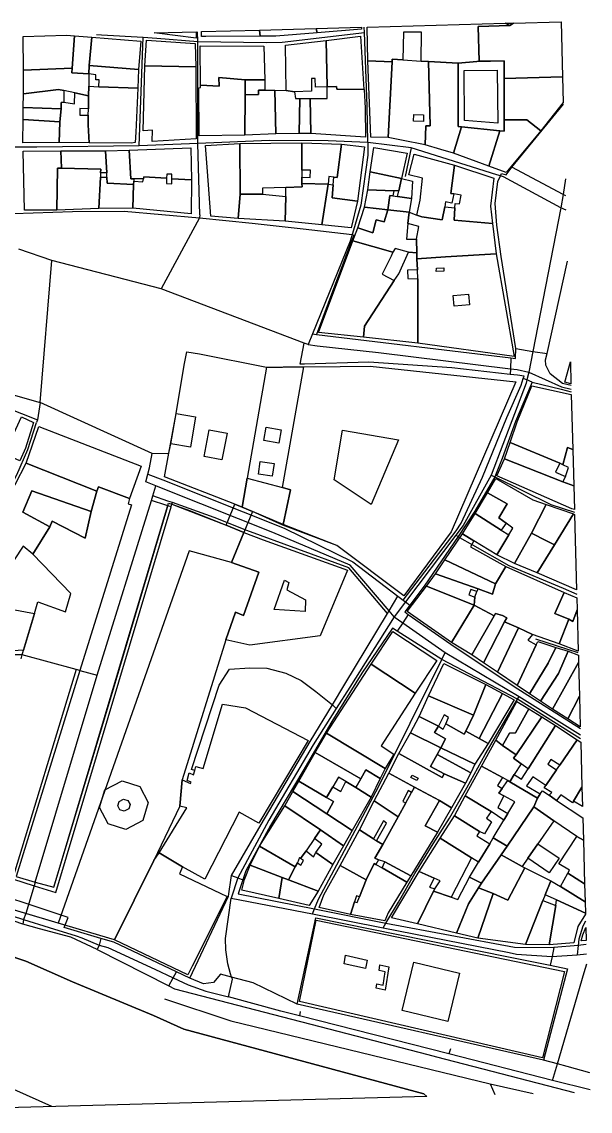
# Model space of a CAD drawing. Header units: millimetres. Extents: x 0 to 501, y 0 to 393.
# Drawn here: x 298.6 to 500.5, y 6.5 to 393.4 of the extents above; entities that cross this region are included whole.
import ezdxf

# ---------------------------------------------------------------- set-up
doc = ezdxf.new("R2010")
doc.units = ezdxf.units.MM

msp = doc.modelspace()

# ---------------------------------------------------------------- linework, layer by layer
at = {"layer": 'buildings'}
for points in [[(383.0726, 390.4723), (403.2099, 391.0208), (403.514, 389.4881), (388.8432, 388.2684), (383.2335, 388.2459), (383.0726, 390.4723)], [(403.2099, 391.0208), (419.2431, 391.4575), (419.2495, 390.7835), (403.514, 389.4881), (403.2099, 391.0208)], [(421.246, 391.512), (470.3034, 392.8482), (471.9159, 392.0146), (460.7432, 391.7472), (461.0671, 379.3745), (460.1918, 379.2854), (453.5998, 378.6491), (443.0848, 379.2661), (440.4744, 379.4278), (440.6319, 389.7455), (434.1593, 389.6808), (433.9818, 379.8471), (430.208, 380.0889), (430.1525, 379.1557), (421.4733, 379.5433), (421.246, 391.512)], [(473.2898, 392.9295), (490.1708, 393.3893), (490.7046, 373.814), (469.9088, 373.2711), (469.9194, 379.5693), (461.0671, 379.3745), (460.7432, 391.7472), (471.9159, 392.0146), (473.2898, 392.9295)], [(470.3034, 392.8482), (473.2898, 392.9295), (471.9159, 392.0146), (470.3034, 392.8482)], [(299.1441, 388.1864), (314.4702, 388.6039), (317.3509, 388.4069), (316.5231, 376.9158), (299.2656, 376.222), (299.1441, 388.1864)], [(316.4048, 375.3102), (316.5231, 376.9158), (317.3509, 388.4069), (323.44, 387.93), (322.6003, 377.864), (322.4591, 374.8696), (316.4048, 375.3102)], [(322.6003, 377.864), (323.44, 387.93), (340.9177, 386.4871), (340.078, 376.421), (322.6003, 377.864)], [(345.6769, 389.4538), (360.5524, 389.859), (360.5961, 387.5264), (345.6769, 389.4538)], [(362.4424, 389.9104), (383.0726, 390.4723), (383.2335, 388.2459), (363.94, 388.1952), (362.4615, 388.1922), (362.4424, 389.9104)], [(407.0969, 370.2448), (406.7549, 386.7536), (418.947, 388.2599), (420.0509, 369.3123), (410.5149, 369.4343), (410.3673, 370.3899), (407.0969, 370.2448)], [(342.3564, 377.7874), (342.9121, 386.8768), (360.2491, 385.6444), (360.4411, 377.358), (342.3564, 377.7874)], [(362.1247, 370.8264), (361.9177, 384.8607), (384.612, 384.7339), (384.9251, 372.7522), (377.9317, 372.7199), (368.598, 373.5928), (368.6802, 370.5765), (362.1247, 370.8264)], [(392.521, 369.009), (392.2389, 385.0536), (406.7549, 386.7536), (407.0969, 370.2448), (402.9003, 370.1491), (402.8365, 373.2311), (401.4873, 373.1943), (401.5761, 368.6969), (395.5237, 368.5692), (392.521, 369.009)], [(421.4733, 379.5433), (430.1525, 379.1557), (428.7109, 352.2943), (422.5837, 352.4347), (421.4733, 379.5433)], [(428.7109, 352.2943), (430.1525, 379.1557), (430.208, 380.0889), (433.9818, 379.8471), (440.4744, 379.4278), (443.0848, 379.2661), (443.6857, 356.4851), (442.1888, 356.4163), (441.948, 349.646), (433.5369, 351.3452), (428.7109, 352.2943)], [(441.948, 349.646), (442.1888, 356.4163), (443.6857, 356.4851), (443.0848, 379.2661), (453.5998, 378.6491), (453.5639, 356.1955), (454.796, 356.0707), (451.9391, 346.7043), (447.4589, 348.0914), (441.948, 349.646)], [(453.5639, 356.1955), (453.5998, 378.6491), (460.1918, 379.2854), (469.9194, 379.5693), (469.9088, 373.2711), (469.9039, 358.5975), (469.8991, 354.5633), (468.4641, 354.7012), (454.796, 356.0707), (453.5639, 356.1955)], [(299.1703, 367.8253), (299.2656, 376.222), (316.5231, 376.9158), (316.4048, 375.3102), (322.4591, 374.8696), (322.4639, 370.4816), (322.3336, 367.0869), (317.4444, 368.1276), (313.5265, 368.9524), (311.6588, 369.3581), (299.1703, 367.8253)], [(322.4591, 374.8696), (322.6003, 377.864), (340.078, 376.421), (339.7862, 369.7891), (326.0053, 370.3452), (326.059, 372.8342), (324.8649, 372.8016), (324.9049, 374.5542), (322.4591, 374.8696)], [(341.737, 354.6844), (342.3564, 377.7874), (360.4411, 377.358), (360.524, 351.7772), (344.9391, 350.896), (345.0127, 354.8855), (341.737, 354.6844)], [(455.9227, 358.328), (455.6957, 376.0604), (467.4924, 376.2237), (467.7371, 357.3459), (455.9227, 358.328)], [(361.6141, 352.897), (361.4794, 369.9797), (362.1193, 370.0344), (362.1247, 370.8264), (368.6802, 370.5765), (368.598, 373.5928), (377.9317, 372.7199), (377.9529, 367.4847), (377.8034, 353.1519), (361.6141, 352.897)], [(377.9529, 367.4847), (377.9317, 372.7199), (384.9251, 372.7522), (384.9438, 369.0913), (382.6554, 369.0848), (382.6578, 367.5104), (377.9529, 367.4847)], [(490.7046, 373.814), (490.9517, 364.7565), (482.9472, 354.6397), (477.9925, 358.5758), (469.9039, 358.5975), (469.9088, 373.2711), (490.7046, 373.814)], [(299.0863, 362.9785), (299.1703, 367.8253), (311.6588, 369.3581), (313.5265, 368.9524), (313.5091, 364.8807), (312.5475, 364.7427), (312.6088, 362.4898), (299.0863, 362.9785)], [(311.8621, 350.4978), (312.0735, 357.8542), (312.6088, 362.4898), (312.5475, 364.7427), (313.5091, 364.8807), (317.3076, 364.2295), (317.4444, 368.1276), (322.3336, 367.0869), (322.2553, 362.529), (319.1894, 362.5573), (319.2746, 360.1746), (322.2222, 360.2735), (322.1629, 356.7503), (322.5925, 350.3989), (311.8621, 350.4978)], [(322.1629, 356.7503), (322.2222, 360.2735), (322.2553, 362.529), (322.3336, 367.0869), (322.4639, 370.4816), (326.0053, 370.3452), (339.7862, 369.7891), (339.1444, 354.1945), (338.8541, 350.4786), (337.6169, 350.2959), (322.5925, 350.3989), (322.1629, 356.7503)], [(377.8034, 353.1519), (377.9529, 367.4847), (382.6578, 367.5104), (382.6554, 369.0848), (384.9438, 369.0913), (388.4757, 369.0571), (388.8889, 353.6497), (377.8034, 353.1519)], [(388.8889, 353.6497), (388.4757, 369.0571), (392.521, 369.009), (395.5237, 368.5692), (395.8738, 366.1285), (397.3178, 366.1585), (397.1034, 353.7152), (388.8889, 353.6497)], [(401.2346, 353.7347), (401.0917, 366.1589), (407.1216, 366.1183), (407.0969, 370.2448), (410.3673, 370.3899), (410.5149, 369.4343), (420.0509, 369.3123), (420.2134, 369.2981), (420.5415, 362.711), (420.6615, 352.3637), (401.2346, 353.7347)], [(397.1034, 353.7152), (397.3178, 366.1585), (401.0917, 366.1589), (401.2346, 353.7347), (397.1034, 353.7152)], [(299.0956, 358.6745), (299.0863, 362.9785), (312.6088, 362.4898), (312.0735, 357.8542), (299.0956, 358.6745)], [(437.7555, 358.0656), (437.8517, 360.4812), (441.359, 360.3532), (441.2696, 357.9378), (437.7555, 358.0656)], [(298.9907, 350.38), (299.0956, 358.6745), (312.0735, 357.8542), (311.8621, 350.4978), (298.9907, 350.38)], [(451.9391, 346.7043), (454.796, 356.0707), (468.4641, 354.7012), (464.5549, 342.0826), (451.9391, 346.7043)], [(464.5549, 342.0826), (468.4641, 354.7012), (469.8991, 354.5633), (469.9039, 358.5975), (477.9925, 358.5758), (482.9472, 354.6397), (470.711, 339.8934), (464.5549, 342.0826)], [(336.7184, 347.8398), (358.6103, 348.6693), (358.8406, 337.2443), (351.9043, 337.5956), (351.9388, 339.3014), (350.0816, 339.3254), (350.0534, 337.8805), (341.9474, 338.2932), (341.8038, 337.6185), (338.4549, 337.6297), (337.334, 337.6364), (336.7184, 347.8398)], [(363.8673, 349.4927), (376.1018, 350.1894), (376.1556, 332.117), (375.4316, 323.5075), (365.7794, 324.4183), (364.606, 340.2243), (363.8673, 349.4927)], [(376.1556, 332.117), (376.1018, 350.1894), (398.1454, 350.4083), (398.0868, 340.671), (398.0736, 338.1832), (398.1415, 335.9398), (398.16, 334.7664), (392.4204, 334.554), (384.0618, 334.3262), (384.1617, 332.1489), (376.1556, 332.117)], [(398.0736, 338.1832), (400.9998, 338.0766), (401.1256, 340.6421), (398.0868, 340.671), (398.1454, 350.4083), (412.1255, 349.9789), (410.6125, 338.1151), (409.5104, 338.1782), (407.6862, 338.4732), (407.4358, 335.7739), (398.1415, 335.9398), (398.0736, 338.1832)], [(408.8531, 330.8375), (409.2734, 335.4793), (409.5104, 338.1782), (410.6125, 338.1151), (412.1255, 349.9789), (420.3274, 349.0193), (417.8362, 329.7036), (408.8531, 330.8375)], [(422.3341, 340.0464), (423.6105, 348.6989), (435.5258, 346.7412), (433.4568, 337.6944), (422.3341, 340.0464)], [(299.5331, 326.5074), (299.1249, 347.4397), (312.5357, 347.5815), (312.6844, 341.3808), (311.3549, 341.3632), (311.1061, 326.4594), (299.5331, 326.5074)], [(312.6844, 341.3808), (312.5357, 347.5815), (328.3808, 347.5846), (328.7968, 339.7515), (326.6312, 339.6925), (326.6401, 341.0995), (312.6844, 341.3808)], [(328.3808, 347.5846), (336.7184, 347.8398), (337.334, 337.6364), (338.4549, 337.6297), (338.4235, 336.7997), (338.2401, 335.6022), (328.9499, 336.113), (328.8781, 338.2538), (328.7968, 339.7515), (328.3808, 347.5846)], [(436.0803, 339.033), (437.9319, 346.3969), (452.2905, 342.4842), (451.0587, 332.4447), (452.1097, 332.2777), (451.3617, 329.0059), (449.074, 329.4652), (448.9211, 327.6443), (447.9648, 323.0998), (440.6809, 324.0657), (438.9618, 324.7176), (440.1077, 329.9847), (440.9728, 337.8714), (436.0803, 339.033)], [(311.1061, 326.4594), (311.3549, 341.3632), (312.6844, 341.3808), (326.6401, 341.0995), (326.6312, 339.6925), (326.6248, 338.1924), (325.9412, 327.1058), (311.1061, 326.4594)], [(451.0587, 332.4447), (452.2905, 342.4842), (466.2578, 337.8155), (465.1159, 327.9462), (465.7858, 321.7038), (452.1674, 322.9815), (452.4419, 327.2745), (452.5487, 328.8053), (454.0759, 328.7538), (454.7267, 331.8739), (452.1097, 332.2777), (451.0587, 332.4447)], [(325.9412, 327.1058), (326.6248, 338.1924), (328.8781, 338.2538), (328.9499, 336.113), (338.2401, 335.6022), (338.0296, 327.2209), (325.9412, 327.1058)], [(338.0296, 327.2209), (338.2401, 335.6022), (338.4235, 336.7997), (341.5626, 336.5591), (341.8038, 337.6185), (341.9474, 338.2932), (350.0534, 337.8805), (350.0052, 335.9321), (351.8633, 335.8802), (351.9043, 337.5956), (358.8406, 337.2443), (358.7979, 325.1876), (338.0296, 327.2209)], [(421.5287, 333.6799), (422.3341, 340.0464), (433.4568, 337.6944), (432.5496, 333.3282), (430.8133, 333.374), (421.5287, 333.6799)], [(432.0982, 331.3129), (432.5496, 333.3282), (433.4568, 337.6944), (437.4515, 336.7785), (437.0648, 330.6564), (432.0982, 331.3129)], [(392.1848, 322.6412), (392.406, 331.3674), (392.4204, 334.554), (398.16, 334.7664), (398.1415, 335.9398), (407.4358, 335.7739), (405.2105, 321.31), (392.1848, 322.6412)], [(405.2105, 321.31), (407.4358, 335.7739), (409.2734, 335.4793), (408.8531, 330.8375), (417.8362, 329.7036), (415.5964, 320.2329), (405.2105, 321.31)], [(420.2992, 327.5161), (421.5287, 333.6799), (430.8133, 333.374), (430.4313, 331.5376), (429.353, 331.7132), (428.6429, 326.5604), (420.2992, 327.5161)], [(375.4316, 323.5075), (376.1556, 332.117), (384.1617, 332.1489), (392.406, 331.3674), (392.1848, 322.6412), (375.4316, 323.5075)], [(428.6429, 326.5604), (429.353, 331.7132), (430.4313, 331.5376), (432.0982, 331.3129), (437.0648, 330.6564), (436.2056, 325.7697), (428.6429, 326.5604)], [(416.222, 315.6104), (418.0133, 320.2336), (423.3422, 318.4224), (424.5113, 323.0845), (427.3474, 322.3234), (428.6429, 326.5604), (436.2056, 325.7697), (435.6861, 321.7961), (435.2989, 316.1863), (438.844, 316.1619), (438.9088, 311.3098), (435.9647, 311.5742), (431.2588, 312.8247), (430.4275, 311.6189), (416.222, 315.6104)], [(418.0133, 320.2336), (420.2992, 327.5161), (428.6429, 326.5604), (427.3474, 322.3234), (424.5113, 323.0845), (423.3422, 318.4224), (418.0133, 320.2336)], [(435.6861, 321.7961), (436.2056, 325.7697), (438.9618, 324.7176), (440.6809, 324.0657), (447.9648, 323.0998), (448.9211, 327.6443), (452.4419, 327.2745), (452.1674, 322.9815), (465.7858, 321.7038), (467.1234, 311.0263), (449.0676, 309.8912), (438.9381, 309.2423), (438.9088, 311.3098), (438.844, 316.1619), (439.6044, 320.7104), (435.6861, 321.7961)], [(403.9985, 283.0515), (416.222, 315.6104), (430.4275, 311.6189), (429.7779, 310.1851), (426.6241, 303.7825), (430.939, 301.5245), (420.3703, 285.2866), (419.9919, 281.3354), (403.9985, 283.0515)], [(419.9919, 281.3354), (420.3703, 285.2866), (430.939, 301.5245), (432.5029, 303.8403), (435.9647, 311.5742), (438.9088, 311.3098), (438.9381, 309.2423), (439.1402, 305.2976), (435.5979, 305.2197), (435.6801, 302.2034), (439.3025, 302.0693), (439.2362, 279.2421), (419.9919, 281.3354)], [(439.2362, 279.2421), (439.3025, 302.0693), (439.1402, 305.2976), (438.9381, 309.2423), (449.0676, 309.8912), (467.1234, 311.0263), (473.4462, 274.5012), (439.2362, 279.2421)], [(445.8341, 304.6789), (445.894, 305.9476), (448.5251, 306.0194), (448.4981, 304.7795), (445.8341, 304.6789)], [(451.8577, 296.2068), (457.3333, 296.6915), (457.6657, 292.9181), (452.1831, 292.4425), (451.8577, 296.2068)], [(349.3257, 231.7929), (350.8245, 240.2186), (353.4256, 254.2734), (356.3124, 271.4664), (357.2048, 276.1303), (361.7136, 275.4241), (385.5861, 270.727), (389.5409, 270.7789), (391.2242, 270.7932), (391.5591, 270.7967), (398.8209, 270.8921), (411.7539, 270.9838), (422.4122, 271.0601), (474.0972, 265.482), (451.1007, 212.3008), (434.2759, 189.5291), (410.5558, 207.4502), (391.3674, 214.6691), (380.623, 219.4817), (376.8811, 221.0287), (374.3208, 222.0769), (349.3257, 231.7929)], [(349.3257, 231.7929), (350.8245, 240.2186), (351.5647, 243.5274), (353.4256, 254.2734), (356.3124, 271.4664), (357.2048, 276.1303), (361.7136, 275.4241), (385.5861, 270.727), (378.6866, 231.326), (376.8811, 221.0287), (374.3208, 222.0769), (349.3257, 231.7929)], [(391.402, 214.8844), (394.0437, 227.1982), (391.2146, 227.9502), (398.8209, 270.8921), (411.7539, 270.9838), (422.4122, 271.0601), (474.0982, 265.4833), (451.1023, 212.3047), (434.2765, 189.5382), (410.5558, 207.4502), (391.402, 214.8844)], [(493.4653, 272.5878), (493.6775, 264.8082), (491.5594, 265.362), (493.4653, 272.5878)], [(493.7797, 261.061), (494.3137, 241.478), (492.3995, 242.2335), (490.7396, 236.0114), (489.6686, 236.6623), (472.057, 243.9892), (474.5435, 251.3425), (479.8063, 264.0912), (493.7797, 261.061)], [(292.4801, 239.9425), (298.5371, 253.0387), (302.8026, 251.1053), (299.8973, 242.0172), (297.8825, 237.4158), (292.4801, 239.9425)], [(351.5647, 243.5274), (353.4256, 254.2734), (360.3444, 253.0831), (358.4838, 242.3278), (351.5647, 243.5274)], [(300.1166, 236.6941), (304.6302, 249.6924), (341.0276, 235.5356), (336.8495, 224.1023), (325.8938, 228.2477), (325.253, 226.7396), (300.1166, 236.6941)], [(363.4155, 238.9872), (365.2102, 248.4457), (371.5078, 247.2572), (369.7132, 237.7986), (363.4155, 238.9872)], [(384.5685, 244.6505), (385.4113, 249.3969), (390.7228, 248.4703), (389.8865, 243.7334), (384.5685, 244.6505)], [(409.5623, 230.7702), (412.5795, 248.3767), (432.3677, 244.91), (422.7395, 221.9061), (409.5623, 230.7702)], [(470.0214, 238.1761), (472.057, 243.9892), (489.6686, 236.6623), (488.1376, 233.3877), (491.7166, 231.8736), (490.8216, 230.0324), (470.0214, 238.1761)], [(494.3137, 241.478), (494.6667, 228.5377), (490.8216, 230.0324), (491.7166, 231.8736), (492.8099, 235.1082), (490.7396, 236.0114), (492.3995, 242.2335), (494.3137, 241.478)], [(260.6704, 177.8763), (279.3957, 205.255), (289.8124, 219.1594), (296.2607, 229.0428), (300.1166, 236.6941), (325.253, 226.7396), (323.2431, 219.4832), (302.2292, 226.8017), (298.9847, 219.2602), (308.5245, 214.0513), (302.4847, 204.2908), (299.1265, 207.1154), (286.4666, 188.0724), (294.8338, 184.7694), (303.1106, 183.2993), (299.1874, 170.1866), (289.6293, 169.6188), (283.2197, 170.7019), (277.5698, 171.6567), (272.1824, 172.8888), (260.6704, 177.8763)], [(382.6782, 232.7578), (383.3322, 237.2475), (388.2461, 236.5429), (387.5991, 232.0441), (382.6782, 232.7578)], [(494.6667, 228.5377), (494.8949, 220.1701), (493.9733, 220.42), (467.3179, 232.0933), (470.0214, 238.1761), (490.8216, 230.0324), (494.6667, 228.5377)], [(376.8811, 221.0287), (378.6866, 231.326), (391.2146, 227.9502), (394.0437, 227.1982), (391.402, 214.8844), (380.623, 219.4817), (376.8811, 221.0287)], [(464.0919, 226.108), (466.9382, 231.1606), (480.1605, 223.6208), (484.8435, 221.9784), (479.6269, 211.7464), (473.6399, 201.0462), (467.3114, 204.1064), (471.5874, 211.2011), (472.9959, 213.522), (470.6108, 215.3203), (468.0329, 217.2623), (471.0312, 222.1886), (464.0919, 226.108)], [(298.3638, 167.2109), (298.6985, 168.5523), (299.1874, 170.1866), (303.1106, 183.2993), (304.3477, 187.4509), (314.1206, 183.8508), (316.0969, 190.3609), (302.4847, 204.2908), (308.5245, 214.0513), (309.4005, 216.0968), (321.1305, 210.044), (323.2431, 219.4832), (325.253, 226.7396), (325.8938, 228.2477), (336.8495, 224.1023), (336.3605, 222.2256), (337.5993, 221.8588), (319.2306, 163.0653), (296.6025, 89.8551), (303.3759, 87.8129), (309.9447, 86.0913), (330.4241, 154.1563), (350.0951, 220.159), (350.7753, 222.4507), (351.9616, 222.0266), (358.5401, 219.6997), (371.2227, 214.6139), (377.5115, 212.0183), (373.0555, 201.3692), (382.7701, 197.9261), (377.3913, 182.4912), (374.4831, 183.6696), (371.1451, 173.8616), (355.5544, 124.1247), (354.7474, 114.8422), (345.4768, 95.5467), (331.6063, 67.4058), (311.5896, 73.2981), (299.9991, 76.6996), (280.7295, 82.426)], [(298.9847, 219.2602), (302.2292, 226.8017), (323.2431, 219.4832), (321.1305, 210.044), (309.4005, 216.0968), (308.5245, 214.0513), (298.9847, 219.2602)], [(459.6816, 218.7395), (464.0919, 226.108), (471.0312, 222.1886), (468.0329, 217.2623), (470.6108, 215.3203), (468.915, 212.889), (459.6816, 218.7395)], [(296.6025, 89.8551), (303.3759, 87.8129), (309.9447, 86.0913), (350.7753, 222.4507), (351.9616, 222.0266), (371.2227, 214.6139), (374.3208, 222.0769), (376.8811, 221.0287), (380.623, 219.4817), (377.5115, 212.0183), (373.0555, 201.3692), (358.0102, 205.4497), (311.5896, 73.2981), (280.7295, 82.426)], [(371.2227, 214.6139), (374.3208, 222.0769), (376.8811, 221.0287), (380.623, 219.4817), (377.5141, 212.0215), (371.2227, 214.6139)], [(479.6269, 211.7464), (484.8435, 221.9784), (494.5226, 218.5996), (487.7804, 207.6179), (485.001, 209.0235), (479.6269, 211.7464)], [(455.1511, 211.5727), (459.6816, 218.7395), (468.915, 212.889), (471.5874, 211.2011), (467.3114, 204.1064), (459.2369, 209.0809), (455.1511, 211.5727)], [(494.9417, 218.4531), (495.6711, 191.7057), (481.6716, 197.6691), (487.7804, 207.6179), (494.5226, 218.5996), (494.9417, 218.4531)], [(371.1451, 173.8616), (374.4831, 183.6696), (377.3913, 182.4912), (382.7701, 197.9261), (373.0555, 201.3692), (377.5141, 212.0215), (384.3737, 209.4383), (414.2713, 198.7009), (404.5794, 175.3039), (379.6742, 172.0537), (371.1451, 173.8616)], [(448.9091, 202.3004), (455.1511, 211.5727), (459.2369, 209.0809), (458.0069, 206.9244), (470.5292, 199.9925), (466.9323, 193.7455), (448.9091, 202.3004)], [(473.6399, 201.0462), (479.6269, 211.7464), (485.001, 209.0235), (487.7804, 207.6179), (481.6716, 197.6691), (473.6399, 201.0462)], [(445.5592, 197.3924), (448.9091, 202.3004), (466.9323, 193.7455), (465.7614, 190.1361), (460.7402, 192.0488), (445.5592, 197.3924)], [(442.3722, 192.9454), (445.5592, 197.3924), (460.7402, 192.0488), (460.2689, 191.0111), (458.1415, 191.7823), (457.4441, 189.872), (459.5581, 189.1005), (459.287, 186.1677), (442.3722, 192.9454)], [(459.287, 186.1677), (459.5581, 189.1005), (460.2689, 191.0111), (460.7402, 192.0488), (465.7614, 190.1361), (466.9323, 193.7455), (470.5292, 199.9925), (491.2526, 190.7101), (487.9843, 183.3075), (492.8808, 181.261), (489.4612, 172.4755), (480.0656, 175.8527), (474.9915, 178.2205), (470.1266, 180.3424), (470.9258, 181.7337), (469.4173, 182.5869), (466.8945, 183.2448), (466.4049, 182.3837), (459.287, 186.1677)], [(388.2677, 184.7254), (391.9832, 195.0468), (393.482, 194.3051), (392.7575, 191.6581), (399.3563, 188.0928), (399.2385, 183.9903), (388.2677, 184.7254)], [(435.5429, 183.9179), (442.3722, 192.9454), (459.287, 186.1677), (451.2896, 172.9346), (435.5429, 183.9179)], [(495.75, 188.8158), (495.8668, 184.5328), (494.3202, 180.4711), (492.8808, 181.261), (487.9843, 183.3075), (491.2526, 190.7101), (495.75, 188.8158)], [(451.2896, 172.9346), (459.287, 186.1677), (466.4049, 182.3837), (458.4647, 168.5372), (451.2896, 172.9346)], [(458.4647, 168.5372), (466.4049, 182.3837), (466.8945, 183.2448), (469.4173, 182.5869), (470.9258, 181.7337), (470.1266, 180.3424), (462.6592, 165.7448), (458.4647, 168.5372)], [(495.8668, 184.5328), (496.2672, 169.849), (489.4612, 172.4755), (492.8808, 181.261), (494.3202, 180.4711), (495.8668, 184.5328)], [(462.6592, 165.7448), (470.1266, 180.3424), (474.9915, 178.2205), (467.5366, 162.4214), (462.6592, 165.7448)], [(467.5366, 162.4214), (474.9915, 178.2205), (480.0656, 175.8527), (478.4071, 173.7858), (481.3013, 172.1319), (474.5128, 157.646), (467.5366, 162.4214)], [(422.6562, 165.2784), (430.3803, 176.9016), (446.0895, 166.5508), (438.3657, 154.9182), (422.6562, 165.2784)], [(474.5128, 157.646), (481.3013, 172.1319), (481.8757, 173.3494), (488.3156, 171.1586), (485.6363, 165.6727), (478.9133, 154.7288), (474.5128, 157.646)], [(478.9133, 154.7288), (485.6363, 165.6727), (488.3156, 171.1586), (492.6649, 169.8704), (489.2088, 161.9224), (482.8739, 152.0978), (478.9133, 154.7288)], [(496.3058, 168.433), (496.3771, 165.8217), (487.0954, 149.3062), (482.8739, 152.0978), (489.2088, 161.9224), (492.6649, 169.8704), (496.3058, 168.433)], [(406.8299, 140.7919), (422.6562, 165.2784), (438.3657, 154.9182), (426.2275, 136.3084), (430.7055, 133.2722), (427.7044, 128.1968), (406.8299, 140.7919)], [(443.0894, 154.0129), (448.5811, 165.5473), (463.4369, 158.0241), (459.0208, 147.1525), (443.0894, 154.0129)], [(496.3771, 165.8217), (496.7026, 153.8845), (492.5088, 145.8856), (487.0954, 149.3062), (496.3771, 165.8217)], [(456.3051, 141.5165), (459.0208, 147.1525), (463.4369, 158.0241), (469.3647, 154.8038), (461.0905, 138.8427), (456.3051, 141.5165)], [(461.0905, 138.8427), (469.3647, 154.8038), (473.5085, 152.6343), (464.2854, 137.0572), (461.0905, 138.8427)], [(347.4147, 98.2641), (357.1867, 114.2751), (354.7474, 114.8422), (355.5544, 124.1247), (358.5781, 122.9215), (358.7349, 123.3636), (357.3266, 124.0053), (358.0711, 126.6622), (359.6094, 125.9588), (360.0405, 127.4798), (360.4467, 128.9256), (363.0996, 128.1967), (369.868, 151.1133), (378.1132, 149.8101), (400.2921, 138.1541), (382.8228, 108.797), (375.8295, 112.7149), (363.5958, 88.932), (355.7328, 93.3015), (347.4147, 98.2641)], [(439.7392, 146.6361), (443.0894, 154.0129), (459.0208, 147.1525), (456.3051, 141.5165), (455.7688, 140.3839), (449.1867, 144.0801), (450.2047, 146.3624), (448.6668, 147.2987), (446.6166, 143.2554), (439.7392, 146.6361)], [(466.9475, 138.2198), (474.5057, 151.9627), (478.7689, 149.3772), (473.9443, 140.8608), (471.788, 140.7089), (469.3149, 136.3279), (466.9475, 138.2198)], [(496.7026, 153.8845), (496.9982, 143.0457), (492.5088, 145.8856), (496.7026, 153.8845)], [(469.3149, 136.3279), (471.788, 140.7089), (473.9443, 140.8608), (478.7689, 149.3772), (483.307, 146.6129), (474.1892, 133.1162), (469.3149, 136.3279)], [(436.6498, 140.8408), (439.7392, 146.6361), (446.6166, 143.2554), (445.1668, 140.9613), (449.1172, 138.7026), (447.4941, 135.5839), (436.6498, 140.8408)], [(445.1668, 140.9613), (446.6166, 143.2554), (448.2652, 142.2196), (449.1867, 144.0801), (455.7688, 140.3839), (456.3051, 141.5165), (461.0905, 138.8427), (464.2854, 137.0572), (459.5899, 129.7462), (447.4941, 135.5839), (449.1172, 138.7026), (445.1668, 140.9613)], [(471.967, 123.4969), (473.4751, 126.128), (476.1157, 124.3647), (478.4457, 128.0524), (488.1671, 143.4288), (495.8526, 138.3932), (489.7044, 129.3935), (486.4959, 131.4302), (485.4739, 129.7905), (488.5552, 127.7131), (484.7765, 122.1879), (480.0961, 125.2186), (477.9213, 122.0289), (482.7363, 119.2628), (481.8087, 117.6258), (471.967, 123.4969)], [(473.3197, 131.8255), (474.1892, 133.1162), (483.307, 146.6129), (488.1671, 143.4288), (478.4457, 128.0524), (475.9794, 129.8577), (473.3197, 131.8255)], [(402.8791, 133.9018), (406.8299, 140.7919), (427.7044, 128.1968), (425.9438, 124.6737), (420.791, 127.7009), (419.0409, 124.5321), (402.8791, 133.9018)], [(432.5352, 133.5177), (436.6498, 140.8408), (447.4941, 135.5839), (446.1424, 133.162), (443.7407, 128.8855), (448.5845, 126.2972), (447.9786, 124.995), (432.5352, 133.5177)], [(446.1424, 133.162), (447.4941, 135.5839), (459.5899, 129.7462), (458.0665, 126.6861), (446.1424, 133.162)], [(461.9043, 129.0547), (466.9475, 138.2198), (469.3149, 136.3279), (474.1892, 133.1162), (473.3197, 131.8255), (475.9794, 129.8577), (473.4751, 126.128), (471.967, 123.4969), (471.2672, 123.9064), (469.3205, 124.9806), (461.9043, 129.0547)], [(497.1482, 137.5463), (497.5849, 121.5354), (494.5841, 116.5767), (494.282, 116.0188), (490.101, 118.8115), (488.5276, 116.8401), (485.9921, 118.7088), (486.836, 119.7007), (484.1989, 121.3337), (484.7765, 122.1879), (488.5552, 127.7131), (489.7044, 129.3935), (495.8526, 138.3932), (497.1482, 137.5463)], [(397.0333, 123.7087), (402.8791, 133.9018), (419.0409, 124.5321), (417.2334, 121.4923), (413.7723, 123.6339), (411.1377, 125.1738), (409.0727, 121.6704), (406.8927, 117.931), (397.0333, 123.7087)], [(428.9448, 126.535), (432.5352, 133.5177), (447.9786, 124.995), (448.5845, 126.2972), (456.2168, 122.965), (451.2688, 114.2683), (447.0046, 116.8911), (438.1329, 121.6055), (428.9448, 126.535)], [(443.7407, 128.8855), (446.1424, 133.162), (458.0665, 126.6861), (456.2168, 122.965), (448.5845, 126.2972), (443.7407, 128.8855)], [(417.2334, 121.4923), (419.0409, 124.5321), (420.791, 127.7009), (425.9438, 124.6737), (422.768, 118.0843), (417.2334, 121.4923)], [(456.0955, 118.4991), (461.9043, 129.0547), (469.3205, 124.9806), (467.5401, 122.1837), (469.2296, 121.1305), (468.0385, 119.5049), (469.814, 118.5192), (467.7543, 114.3265), (471.2944, 112.2616), (469.8152, 109.8083), (465.3069, 112.9648), (456.0955, 118.4991)], [(326.2222, 114.3537), (328.1364, 120.6665), (334.22, 123.8695), (340.4926, 121.8696), (343.5531, 116.093), (341.6392, 109.7709), (335.5626, 106.5588), (329.2898, 108.5679), (326.2222, 114.3537)], [(423.7713, 116.6955), (428.9448, 126.535), (438.1329, 121.6055), (437.0453, 119.6474), (435.8986, 120.3521), (433.9502, 116.5351), (435.0443, 116.0246), (432.2903, 111.0491), (423.7713, 116.6955)], [(436.8526, 124.9805), (437.2823, 125.812), (439.3499, 124.7597), (438.9202, 123.9282), (436.8526, 124.9805)], [(466.1017, 103.6234), (469.8152, 109.8083), (471.2944, 112.2616), (473.7424, 116.3251), (469.814, 118.5192), (468.0385, 119.5049), (469.2296, 121.1305), (471.2672, 123.9064), (471.967, 123.4969), (481.8087, 117.6258), (480.4874, 114.5805), (471.0372, 100.6463), (466.1017, 103.6234)], [(392.006, 114.9446), (394.9319, 120.0552), (406.9351, 112.1653), (415.9619, 106.2159), (412.896, 100.794), (404.7366, 106.3757), (392.006, 114.9446)], [(394.9319, 120.0552), (397.0333, 123.7087), (406.8927, 117.931), (409.3213, 116.5159), (406.9351, 112.1653), (394.9319, 120.0552)], [(406.9351, 112.1653), (409.3213, 116.5159), (406.8927, 117.931), (409.0727, 121.6704), (411.9262, 120.0247), (413.7723, 123.6339), (417.2334, 121.4923), (422.768, 118.0843), (415.9619, 106.2159), (406.9351, 112.1653)], [(424.022, 96.3552), (426.8075, 101.1639), (432.2903, 111.0491), (435.0443, 116.0246), (437.0453, 119.6474), (438.1329, 121.6055), (447.0046, 116.8911), (441.8573, 107.8256), (446.327, 105.5903), (436.7764, 90.1348), (427.5143, 95.053), (425.3348, 95.7482), (424.022, 96.3552)], [(497.8804, 110.7), (498.0978, 102.7273), (495.7909, 104.0138), (487.6514, 109.6053), (480.4874, 114.5805), (481.8087, 117.6258), (482.7363, 119.2628), (483.5802, 120.2547), (485.9921, 118.7088), (488.5276, 116.8401), (497.8804, 110.7)], [(497.5849, 121.5354), (497.7723, 114.6606), (494.5841, 116.5767), (497.5849, 121.5354)], [(332.7204, 114.978), (333.1848, 116.5185), (334.7889, 117.3634), (336.3008, 116.8829), (337.0552, 115.4594), (336.5844, 113.9094), (334.9803, 113.0645), (333.4751, 113.5452), (332.7204, 114.978)], [(418.5293, 106.3977), (423.7713, 116.6955), (432.2903, 111.0491), (426.8075, 101.1639), (424.6571, 102.5307), (428.2183, 108.8512), (427.1155, 109.6782), (423.5718, 103.2092), (418.5293, 106.3977)], [(441.8573, 107.8256), (447.0046, 116.8911), (451.2688, 114.2683), (446.327, 105.5903), (441.8573, 107.8256)], [(452.2782, 111.417), (456.0955, 118.4991), (465.3069, 112.9648), (463.6443, 110.553), (465.4067, 109.3061), (462.9365, 105.065), (461.2145, 105.8192), (452.2782, 111.417)], [(383.099, 100.6433), (392.006, 114.9446), (404.7366, 106.3757), (402.5518, 103.307), (399.637, 99.0258), (397.6662, 96.2796), (397.2255, 96.5937), (396.5199, 94.7391), (395.7574, 93.237), (383.099, 100.6433)], [(468.8804, 97.541), (471.0372, 100.6463), (480.4874, 114.5805), (487.6514, 109.6053), (481.8841, 101.4917), (478.3451, 96.3364), (476.4051, 93.4513), (468.8804, 97.541)], [(447.2297, 103.4349), (452.2782, 111.417), (461.2145, 105.8192), (460.2629, 104.3213), (464.8923, 101.429), (460.7889, 94.9353), (458.4055, 96.4262), (447.2297, 103.4349)], [(402.5518, 103.307), (404.7366, 106.3757), (412.896, 100.794), (409.0533, 94.1491), (403.1185, 98.3661), (405.1982, 101.3295), (402.5518, 103.307)], [(411.6481, 93.8192), (418.5293, 106.3977), (423.5718, 103.2092), (424.6571, 102.5307), (426.8075, 101.1639), (424.022, 96.3552), (425.3348, 95.7482), (424.4267, 94.1396), (423.7481, 94.5124), (420.888, 88.7235), (411.6481, 93.8192)], [(379.6983, 93.88), (383.099, 100.6433), (395.7574, 93.237), (393.4045, 88.6544), (391.0446, 89.5311), (379.6983, 93.88)], [(439.7407, 91.6038), (447.2297, 103.4349), (458.4055, 96.4262), (451.0888, 82.4849), (444.9076, 84.5989), (445.3105, 85.4205), (447.1746, 88.3687), (445.104, 89.2812), (439.7407, 91.6038)], [(457.6258, 89.6132), (460.7889, 94.9353), (464.8923, 101.429), (466.1017, 103.6234), (471.0372, 100.6463), (468.8804, 97.541), (461.89, 87.4842), (457.6258, 89.6132)], [(478.3451, 96.3364), (481.8841, 101.4917), (489.4722, 96.3137), (485.94, 91.1586), (478.3451, 96.3364)], [(498.0978, 102.7273), (498.5186, 87.2993), (492.5877, 91.0045), (493.1991, 92.1019), (489.3636, 94.3543), (495.7909, 104.0138), (498.0978, 102.7273)], [(331.6063, 67.4058), (345.4768, 95.5467), (347.4147, 98.2641), (355.7328, 93.3015), (354.6451, 90.8495), (369.0254, 83.928), (371.5428, 82.7203), (359.1733, 57.9741), (357.5683, 54.9304), (331.6063, 67.4058)], [(393.4045, 88.6544), (395.7574, 93.237), (396.5199, 94.7391), (397.7306, 93.915), (398.6582, 95.552), (397.6662, 96.2796), (399.637, 99.0258), (402.1879, 96.8408), (403.1185, 98.3661), (409.0533, 94.1491), (403.9436, 84.6934), (393.4045, 88.6544)], [(460.8428, 85.7787), (461.89, 87.4842), (468.8804, 97.541), (476.4051, 93.4513), (477.2961, 92.9632), (471.2356, 81.4877), (465.9937, 83.8137), (460.8428, 85.7787)], [(376.7325, 85.0324), (377.6982, 88.7387), (379.6983, 93.88), (391.0446, 89.5311), (389.8643, 82.055), (376.7325, 85.0324)], [(404.2049, 78.8218), (405.9374, 83.3782), (411.6481, 93.8192), (420.888, 88.7235), (418.535, 82.6595), (417.4714, 83.0405), (416.7742, 80.8787), (415.3925, 76.3318), (404.2049, 78.8218)], [(415.3925, 76.3318), (416.7742, 80.8787), (417.748, 80.5698), (418.535, 82.6595), (420.888, 88.7235), (423.7481, 94.5124), (424.4267, 94.1396), (426.5986, 92.9784), (435.3665, 87.8604), (428.7383, 76.9006), (427.5733, 74.0646), (415.3925, 76.3318)], [(426.5986, 92.9784), (427.5143, 95.053), (436.7764, 90.1348), (435.3665, 87.8604), (426.5986, 92.9784)], [(460.5987, 67.987), (465.9937, 83.8137), (471.2356, 81.4877), (477.2961, 92.9632), (486.5026, 88.351), (484.526, 83.3408), (483.7241, 81.3065), (477.5796, 65.7296), (460.5987, 67.987)], [(389.8643, 82.055), (391.0446, 89.5311), (393.4045, 88.6544), (403.9436, 84.6934), (400.7273, 79.5841), (389.8643, 82.055)], [(429.9116, 75.2184), (439.7407, 91.6038), (445.104, 89.2812), (443.4552, 86.1152), (445.3105, 85.4205), (444.9076, 84.5989), (439.1801, 73.0394), (429.9116, 75.2184)], [(439.1801, 73.0394), (444.9076, 84.5989), (451.0888, 82.4849), (453.515, 81.6567), (457.6258, 89.6132), (461.89, 87.4842), (460.8428, 85.7787), (457.3369, 80.1492), (453.0765, 69.7569), (439.1801, 73.0394)], [(498.5186, 87.2993), (498.6941, 80.8612), (489.9153, 86.2547), (492.5877, 91.0045), (498.5186, 87.2993)], [(453.0765, 69.7569), (457.3369, 80.1492), (460.8428, 85.7787), (465.9937, 83.8137), (460.5987, 67.987), (453.0765, 69.7569)], [(498.6941, 80.8612), (498.8049, 76.7985), (488.5183, 81.5305), (484.526, 83.3408), (486.5026, 88.351), (489.9153, 86.2547), (498.6941, 80.8612)], [(477.5796, 65.7296), (483.7241, 81.3065), (488.3552, 79.5882), (485.9362, 65.5475), (477.5796, 65.7296)], [(498.8049, 76.7985), (498.8122, 76.5329), (496.0998, 72.1412), (494.6453, 66.3067), (485.9362, 65.5475), (488.3552, 79.5882), (488.5183, 81.5305), (498.8049, 76.7985)], [(397.228, 45.501), (403.1448, 74.3676), (491.3788, 56.1093), (483.5337, 25.5128), (397.228, 45.501)], [(498.9431, 71.7331), (499.0687, 67.1269), (497.3126, 67.0316), (497.9359, 69.1821), (498.9431, 71.7331)], [(413.0732, 58.8748), (413.6519, 61.9184), (421.2963, 60.1238), (420.6749, 57.1628), (413.0732, 58.8748)], [(424.5111, 50.1776), (424.7519, 51.7493), (426.9462, 51.2501), (427.7421, 55.986), (425.4953, 56.4278), (425.8025, 58.5324), (429.0294, 57.8005), (427.7301, 49.4921), (424.5111, 50.1776)], [(433.6986, 42.3041), (437.889, 59.4768), (454.1187, 55.5498), (449.9219, 38.3676), (433.6986, 42.3041)]]:
    msp.add_lwpolyline(points, dxfattribs=at)
at = {"layer": 'minor_roads'}
for points in [[(373.45, 53.3695), (373.1133, 54.0777), (372.7278, 55.3436), (371.8088, 58.8401), (371.1343, 63.7688), (370.9775, 67.7892), (372.9359, 82.1433)], [(372.9359, 82.1433), (401.9175, 76.5421)], [(401.9175, 76.5421), (426.9901, 71.6823), (471.7515, 62.813), (474.3444, 62.3061), (486.9397, 61.4291), (495.8407, 62.0817)], [(495.8407, 62.0817), (499.1979, 62.388)], [(487.1665, 17.4616), (488.8787, 23.28), (498.4005, 55.7397), (499.296, 58.7918)], [(371.992, 47.1623), (373.45, 53.3695)], [(390.6837, 42.0818), (371.992, 47.1623)], [(349.3472, 46.4241), (372.8923, 38.653), (464.9718, 16.1814), (480.3086, 12.7995)], [(487.1665, 17.4616), (450.3368, 26.8638), (397.2514, 40.4069), (390.6837, 42.0818)], [(397.5424, 41.8682), (397.2514, 40.4069)], [(450.8563, 28.6108), (450.3368, 26.8638)], [(500.5156, 14.0737), (487.1665, 17.4616)]]:
    msp.add_lwpolyline(points, dxfattribs=at)
at = {"layer": 'paths'}
for points in [[(421.4803, 350.56), (421.2798, 363.3647), (420.2955, 389.5637), (420.2665, 391.4854)], [(325.1274, 388.8941), (326.942, 388.7428), (341.7224, 387.9251), (346.5856, 387.5918), (361.113, 386.3946), (385.5087, 386.0161), (391.0489, 386.1112), (420.2955, 389.5637)], [(340.2631, 349.3152), (341.7224, 387.9251)], [(361.1355, 350.1449), (361.113, 386.3946), (361.065, 389.8729)], [(469.0136, 339.5024), (470.6906, 339.0493), (472.6976, 341.8109), (490.9686, 364.1346)], [(490.1209, 327.2679), (469.6595, 338.3461), (468.6174, 338.6811), (467.3987, 339.0578), (436.9664, 348.6251), (421.4803, 350.56), (407.4483, 351.165), (386.5701, 351.2853), (361.1355, 350.1449), (340.2631, 349.3152), (303.9056, 348.8929), (295.2926, 348.8352)], [(361.8929, 324.8341), (361.1355, 350.1449)], [(421.4803, 350.56), (421.476, 346.0134), (419.0491, 328.3019), (416.471, 319.353), (415.9524, 317.8203), (415.2258, 315.4993)], [(436.9664, 348.6251), (434.7839, 338.4371)], [(491.8579, 331.5261), (490.9057, 332.0313), (472.6976, 341.8109)], [(473.9297, 273.8529), (474.0641, 277.341), (468.8864, 310.003), (467.3871, 321.1605), (466.7512, 328.8852), (467.7205, 336.6629), (468.6174, 338.6811), (469.0136, 339.5024)], [(491.693, 337.5725), (490.9057, 332.0313), (490.1209, 327.2679)], [(295.628, 325.3302), (316.574, 325.9842), (335.0337, 326.1704), (361.7539, 323.7403), (380.4103, 321.9103), (398.5136, 319.8138), (415.9524, 317.8203), (416.6114, 317.6706), (409.6478, 299.4534), (403.3079, 282.3805)], [(490.1209, 327.2679), (480.1551, 276.3052), (478.716, 268.9153)], [(491.9955, 326.4824), (490.1209, 327.2679)], [(361.8929, 324.8341), (361.7539, 323.7403), (348.1681, 298.551)], [(415.2258, 315.4993), (401.8864, 282.5188), (400.3558, 278.7319)], [(309.3308, 308.6073), (297.5813, 312.6566)], [(305.129, 258.1467), (309.3308, 308.6073)], [(348.1681, 298.551), (309.3308, 308.6073)], [(485.2654, 275.5782), (492.4879, 308.428)], [(400.3558, 278.7319), (398.9648, 279.2343), (348.1681, 298.551)], [(401.8864, 282.5188), (403.3079, 282.3805), (472.3717, 274.0434), (473.9297, 273.8529)], [(477.0847, 267.5851), (474.7216, 267.8375), (472.0804, 268.1381), (451.3852, 270.4526), (421.8454, 272.5353), (399.0049, 271.8195), (397.541, 271.7796), (398.9648, 279.2343)], [(400.3558, 278.7319), (403.4806, 278.2767), (425.3376, 275.9378), (472.2007, 270.163), (474.5648, 269.8735), (478.716, 268.9153)], [(227.014, 277.8102), (240.5326, 273.0077), (271.2786, 263.8206), (285.8876, 259.1411), (287.0796, 258.7543), (304.216, 252.0103)], [(474.0641, 277.341), (480.1551, 276.3052), (485.2654, 275.5782)], [(493.6934, 264.2261), (490.6923, 264.975), (486.245, 268.3753), (484.7499, 271.4555), (484.6864, 273.2892), (485.2654, 275.5782)], [(472.3717, 274.0434), (472.2007, 270.163), (472.0804, 268.1381)], [(478.716, 268.9153), (478.0276, 266.1854), (477.7357, 265.0036), (465.3181, 232.3928), (455.4139, 214.5612), (452.8438, 211.0161), (434.9162, 187.3386), (430.8951, 182.0397)], [(434.0607, 187.9985), (452.8551, 212.5815), (454.7247, 215.325), (462.2725, 231.6762), (470.8688, 252.9006), (475.9865, 264.2851), (476.7163, 266.7366), (477.0847, 267.5851)], [(478.716, 268.9153), (490.3533, 263.7918), (493.7281, 262.9503)], [(286.3276, 263.5598), (305.1341, 258.1547), (304.216, 252.0103), (303.882, 251.1347)], [(479.9254, 265.4173), (479.5832, 264.5975), (473.9388, 251.4844), (469.2207, 238.322), (466.6252, 231.7483), (459.5786, 219.5472), (453.6468, 210.5624), (441.5554, 192.9418), (436.4296, 186.1958), (434.6204, 183.8276)], [(479.9254, 265.4173), (478.0276, 266.1854), (476.7163, 266.7366)], [(479.9254, 265.4173), (490.1555, 262.8734), (493.7545, 261.9832)], [(343.9675, 234.9263), (344.9471, 240.105), (305.129, 258.1467)], [(259.4589, 177.4893), (278.2625, 205.9601), (283.3179, 212.7032), (287.7712, 218.4982), (294.0057, 227.0621), (296.8402, 232.5522), (300.7696, 241.4726), (303.882, 251.1347)], [(344.9471, 240.105), (350.8245, 240.2186)], [(346.2672, 228.5792), (342.6293, 230.0266), (343.372, 232.7486), (343.9675, 234.9263)], [(343.372, 232.7486), (348.7535, 230.7432), (391.7946, 213.6094), (416.1475, 201.5706), (432.202, 189.4039), (434.0607, 187.9985)], [(465.3181, 232.3928), (466.6252, 231.7483), (486.5531, 221.9225), (494.9192, 219.2761)], [(325.4356, 161.3151), (344.6599, 223.3928), (345.1874, 225.0934), (346.2672, 228.5792)], [(348.8812, 227.5418), (346.2672, 228.5792)], [(373.1269, 90.2445), (383.6458, 108.3256), (401.0984, 137.8035), (408.9522, 150.8347), (413.3504, 158.2127), (428.5108, 183.2789), (414.73, 199.4979), (378.5324, 212.7076), (366.9491, 217.3389), (352.121, 222.6178), (350.4984, 223.1978), (345.1874, 225.0934)], [(430.8951, 182.0397), (429.0658, 184.1944), (415.2763, 200.4353), (387.8136, 212.0382), (375.6043, 216.8481), (348.8812, 227.5418)], [(317.8976, 163.4202), (295.3692, 89.0296), (302.9918, 86.5448), (310.7329, 84.175), (351.7147, 221.1885), (351.9616, 222.0266)], [(349.7411, 221.7518), (344.6599, 223.3928)], [(351.7146, 221.1814), (350.5033, 221.5303), (349.7411, 221.7518)], [(351.9616, 222.0266), (352.121, 222.6178)], [(452.8438, 211.0161), (453.6468, 210.5624), (454.1215, 210.2863)], [(454.1215, 210.2863), (458.6708, 207.6872)], [(458.6708, 207.6872), (471.6013, 200.2919), (490.8949, 192.191), (495.7148, 190.1041)], [(428.5108, 183.2789), (429.0658, 184.1944), (432.202, 189.4039)], [(434.0607, 187.9985), (434.9162, 187.3438), (436.4296, 186.1958)], [(430.8951, 182.0397), (415.095, 157.0881), (410.3179, 149.5513), (402.1038, 136.5825), (386.3598, 109.8157), (375.3929, 89.3467), (372.9359, 82.1433)], [(430.8951, 182.0397), (433.9097, 179.9471), (449.0365, 169.3981), (475.2536, 153.7533), (497.0782, 140.1128)], [(435.8731, 182.9487), (433.9097, 179.9471), (431.9652, 176.9635)], [(434.6204, 183.8276), (435.8731, 182.9487), (451.0349, 172.3686), (473.4737, 157.3754), (497.0157, 142.4064)], [(430.2476, 178.0532), (419.3418, 162.0391), (408.6837, 144.8578), (398.4699, 127.2322), (386.9973, 107.9791), (378.1545, 91.8163), (377.0923, 88.6756)], [(497.1162, 138.7194), (474.686, 152.7782), (447.8336, 166.9617), (431.9652, 176.9635), (430.2476, 178.0532)], [(496.2833, 169.2588), (481.2057, 174.1509)], [(298.6985, 168.5523), (295.5802, 168.5232), (288.0553, 168.6629), (283.0771, 169.4962), (274.8695, 170.903)], [(319.2306, 163.0653), (317.8976, 163.4202), (298.6985, 168.5523)], [(401.9175, 76.5421), (402.6316, 78.3317), (403.968, 81.8153), (425.3039, 121.6471), (447.8336, 166.9617), (449.0365, 169.3981)], [(319.2306, 163.0653), (325.4356, 161.3151)], [(360.0405, 127.4798), (358.8502, 127.8014), (368.6985, 157.8545), (372.4415, 163.4532), (379.6583, 163.9666), (385.7117, 163.8148), (392.4427, 162.0884), (397.8225, 159.4029), (403.0869, 155.503), (408.9522, 150.8347), (410.324, 149.5605)], [(303.3759, 87.8129), (325.4356, 161.3151)], [(426.9901, 71.6823), (427.9782, 73.3303), (432.4143, 80.746), (438.253, 90.9483), (444.7842, 101.5049), (450.5532, 110.5501), (456.706, 121.3666), (463.1823, 133.1888), (474.686, 152.7782), (475.2536, 153.7533)], [(325.4436, 63.884), (315.9978, 68.3594), (304.8675, 71.2237), (298.9421, 72.8697), (293.1795, 74.9859), (287.1166, 77.2151), (281.8648, 79.1682), (261.2562, 95.1436)], [(358.3227, 53.7585), (371.9838, 82.8907), (373.1269, 90.2445)], [(373.1269, 90.2445), (375.3929, 89.3467), (377.0923, 88.6756)], [(326.6926, 67.8495), (313.6906, 71.7622), (315.0585, 75.3304), (279.3599, 87.1028)], [(303.3759, 87.8129), (302.9918, 86.5448), (299.9991, 76.6996)], [(377.0923, 88.6756), (375.4807, 83.6474), (402.6316, 78.3317), (427.9782, 73.3303), (473.604, 64.6988), (487.65, 64.5974)], [(282.4127, 79.8726), (289.6022, 77.6741), (291.5165, 77.0461), (299.2525, 74.6089), (308.3511, 71.7286), (317.9582, 68.7668), (320.0039, 68.0213), (326.0513, 65.4356), (329.1629, 64.6561), (345.8596, 56.9684), (352.3778, 53.8853), (357.7602, 51.3581), (363.9565, 49.1886), (371.992, 47.1623)], [(299.9991, 76.6996), (299.2525, 74.6089), (298.9421, 72.8697)], [(396.4381, 44.4839), (403.0163, 75.1187), (471.4494, 61.3292), (486.2409, 58.3356), (492.4773, 57.0231)], [(498.8827, 73.9457), (497.8749, 72.1617), (496.5192, 67.6528), (496.2433, 65.3907), (495.8407, 62.0817)], [(326.6926, 67.8495), (326.0513, 65.4356), (325.4436, 63.884)], [(358.3227, 53.7585), (353.5346, 56.0317), (331.2918, 66.5587), (326.6926, 67.8495)], [(325.4436, 63.884), (350.8293, 51.0016), (352.8967, 49.9586), (442.8006, 26.6696)], [(487.65, 64.5974), (486.9443, 61.4293), (486.2409, 58.3356)], [(499.1084, 65.672), (496.2433, 65.3907), (487.65, 64.5974)], [(350.8293, 51.0016), (352.3778, 53.8853), (353.5346, 56.0317)], [(369.1754, 55.1349), (366.769, 52.2651), (363.1106, 51.7369), (358.3227, 53.7585)], [(380.7965, 52.0977), (373.1133, 54.0777), (369.1754, 55.1349)], [(492.4773, 57.0231), (483.8788, 24.6294)], [(396.4381, 44.4839), (380.7965, 52.0977)], [(483.8788, 24.6294), (396.4381, 44.4839)], [(442.8006, 26.6696), (445.9481, 25.8551)], [(445.9481, 25.8551), (494.7716, 13.1934)], [(492.2788, 22.3612), (488.8787, 23.28), (483.8788, 24.6294)], [(500.3489, 20.1858), (492.2788, 22.3612)], [(464.9718, 16.1814), (466.6834, 12.4284)]]:
    msp.add_lwpolyline(points, dxfattribs=at)
at = {"layer": 'water'}
for points in [[(442.5162, 11.7703), (249.0018, 6.5), (242.2675, 9.9866), (7.2782, 112.444), (4.5686, 212.0661), (56.9072, 189.0152), (217.9781, 110.306), (241.2777, 88.4786), (263.4909, 76.5529), (275.4567, 70.525), (292.6888, 62.2649), (300.0131, 59.8279), (316.5729, 52.4532), (345.4318, 40.4574), (356.1961, 35.6639), (441.4345, 12.6371), (442.5162, 11.7703)], [(442.5162, 11.7703), (441.4345, 12.6371), (356.1961, 35.6639), (345.4318, 40.4574), (316.5729, 52.4532), (300.0131, 59.8279), (292.6888, 62.2649), (275.4567, 70.525), (263.4909, 76.5529), (241.2777, 88.4786), (217.9781, 110.306), (56.9072, 189.0152), (4.5686, 212.0661)], [(309.3275, 8.1429), (295.7867, 14.2206), (230.2926, 43.6189), (6.0787, 156.5474)]]:
    msp.add_lwpolyline(points, dxfattribs=at)

doc.saveas('drawing.dxf')
